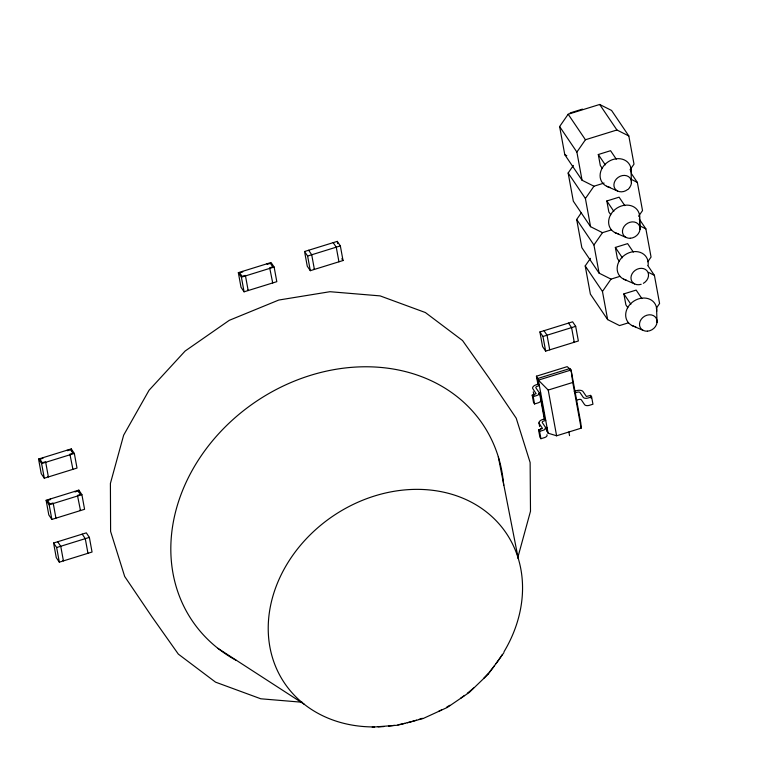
<?xml version="1.0" encoding="UTF-8"?>
<svg xmlns="http://www.w3.org/2000/svg" width="771" height="771" viewBox="0 0 771 771"><rect width="100%" height="100%" fill="white"/><g stroke="black" fill="none" stroke-linecap="round" stroke-linejoin="round"><path stroke-width="1.16" d="M517.717 557.896L530.496 511.24L530.13 462.533L516.223 418.21L489.045 378.021L462.561 340.551L425.37 312.534L380.103 295.891L329.969 291.708L278.765 300.044L229.286 320.322L185.127 351.036L149.073 390.232L123.649 435.181L110.407 483.436L110.6 531.421L124.68 576.467L151.858 616.655L178.342 654.126L215.533 682.142L260.8 698.786L302.184 702.246M604.078 183.074L593.959 186.216L582.057 180.241L564.796 154.72L559.621 126.55L568.169 114.233L599.665 104.471L611.567 110.446L628.828 135.966L634.003 164.136L630.052 169.813M582.057 180.241L576.881 152.07L585.43 139.753L616.925 129.991L628.828 135.966M611.48 229.883L602.479 232.669L590.576 226.693L573.325 201.173L568.15 173.012L573.412 165.428M590.576 226.693L585.411 198.523L593.959 186.216M620.009 276.336L611.008 279.131L599.106 273.156L581.845 247.636L576.679 219.465L581.276 212.835M599.106 273.156L593.94 244.985L602.479 232.669M628.538 322.798L619.537 325.584L607.635 319.608L590.374 294.088L585.208 265.928L590.461 258.343M638.581 216.275L642.522 210.589L637.357 182.419L631.382 173.591M607.635 319.608L602.459 291.448L611.008 279.131M647.765 261.783L651.052 257.051L645.886 228.881L639.246 219.07M656.294 308.246L659.581 303.504L654.406 275.343L647.775 265.523M488.535 673.806L503.926 652.642M628.23 189.232L629.647 187.623M488.371 674.008L469.317 692.416L447.296 707.45L423.192 718.505M570.174 112.923L582.442 109.116M602.218 168.319L600.31 165.486L598.296 154.518L610.565 150.711L616.299 159.192M304.564 251.519L337.284 241.381L340.348 245.901L343.028 260.531L310.308 270.679L307.253 266.159L304.564 251.519L307.619 256.049L310.308 270.679M238.335 272.664L271.064 262.516L274.119 267.036L276.808 281.675L244.079 291.814L241.024 287.294L238.335 272.664L241.4 277.184L244.079 291.814M307.619 256.049L340.348 245.901M241.4 277.184L274.119 267.036M610.748 214.772L608.839 211.948L606.825 200.971L619.094 197.174L624.828 205.645M619.277 261.234L617.369 258.41L615.354 247.433L627.623 243.626L633.357 252.107M38.55 459.053L71.269 448.905L74.334 453.435L77.013 468.064L44.294 478.203L41.239 473.683L38.55 459.053L41.605 463.573L44.294 478.203M41.605 463.573L74.334 453.435M627.806 307.687L625.888 304.863L623.874 293.886L636.152 290.089L641.877 298.56M539.902 331.964L572.622 321.815L575.677 326.335L578.366 340.975L545.646 351.113L542.582 346.593L539.902 331.964L542.957 336.484L545.646 351.113M542.957 336.484L575.677 326.335M46.115 500.283L78.835 490.134L81.899 494.654L84.579 509.294L51.859 519.432L48.804 514.912L46.115 500.283L49.171 504.803L51.859 519.432M49.171 504.803L81.899 494.654M537.936 384.344L536.433 376.19L567.196 366.649L571.08 369.993L580.814 423.038L581.141 428.175L556.604 435.788L548.085 433.177L545.849 427.481M532.192 395.137L533.204 396.641L536.789 395.533A3.816 1.995 -10.4 0 0 539.18 392.67L535.951 387.89A2.178 1.137 -10.4 0 1 537.32 386.252L539.363 385.625L538.341 384.112L535.643 384.97A5.455 2.853 -10.4 0 0 532.694 388.507L536.124 393.692L532.192 395.137L533.532 402.452L534.554 403.956L538.129 402.848A3.816 1.995 -10.4 0 0 540.519 399.985M53.584 543.015L86.313 532.867L89.369 537.387L92.048 552.026L59.328 562.165L56.273 557.645L53.584 543.015L56.649 547.535L59.328 562.165M548.085 433.177L538.351 380.132L548.21 390.059L572.757 382.455L571.08 369.993L538.351 380.132L536.433 376.19M538.659 393.576L540.702 392.94M56.649 547.535L89.369 537.387M574.25 391.35L576.978 390.521A5.455 2.853 -10.4 0 1 582.847 391.321L586.403 396.467L590.596 395.398L591.617 396.901L592.957 404.216L589.381 405.324A3.816 1.995 -10.4 0 1 584.611 404.679L581.382 399.908A2.178 1.137 -10.4 0 0 578.655 399.532L576.612 400.168M575.272 392.853L577.315 392.217A2.178 1.137 -10.4 0 1 580.043 392.593L583.271 397.364A3.816 1.995 -10.4 0 0 588.032 398.009L591.617 396.901M538.563 429.89L539.584 431.394L543.169 430.285A3.816 1.995 -10.4 0 0 545.56 427.423L542.331 422.643A2.178 1.137 -10.4 0 1 543.69 421.005L545.743 420.378L544.721 418.865L542.023 419.723A5.455 2.853 -10.4 0 0 539.074 423.26L542.505 428.445L538.563 429.89L539.912 437.205L540.934 438.709L544.509 437.6A3.816 1.995 -10.4 0 0 546.899 434.738M545.039 428.319L547.082 427.693M422.951 718.582L397.614 725.232L372.22 727.14M606.565 186.235L617.571 191.006M615.094 232.688L626.1 237.468M623.623 279.15L634.62 283.921M632.143 325.603L643.149 330.383M631.401 179.431L637.357 182.419M564.796 154.72L566.781 155.713M639.93 225.893L645.886 228.881M648.459 272.356L654.406 275.343M217.885 648.324L304.16 704.193M599.665 104.471L616.925 129.991M598.296 154.518L605.302 164.878M568.169 114.233L585.43 139.753M559.621 126.55L576.881 152.07M606.825 200.971L613.832 211.331M568.15 173.012L585.411 198.523M615.354 247.433L622.361 257.793M576.679 219.465L593.94 244.985M623.874 293.886L630.88 304.246M585.208 265.928L602.459 291.448M568.535 323.088L571.59 327.608L574.27 342.237L573.932 341.736M543.989 330.692L547.044 335.212L549.733 349.851M333.197 242.643L336.252 247.173L338.941 261.803M341.804 258.728L343.028 260.531M308.651 250.257L311.715 254.777L314.395 269.407L314.057 268.906M266.968 263.788L267.315 264.289L270.38 263.335L272.761 266.853L269.686 267.807L272.712 282.938L272.375 282.437M242.431 271.392L242.769 271.893L239.704 272.847L242.084 276.365L245.149 275.411L245.486 275.912L248.175 290.551L247.828 290.041M67.183 450.177L67.52 450.678L70.585 449.724L72.966 453.242L69.901 454.196L72.927 469.327M74.748 491.406L75.086 491.908L78.16 490.954L80.531 494.471L77.466 495.425L80.492 510.556L80.155 510.055M42.636 457.781L42.983 458.292L39.909 459.237L42.289 462.754L45.354 461.8L45.701 462.311L48.38 476.941L48.043 476.439M82.218 534.139L85.273 538.659L87.961 553.289M50.211 499.01L50.549 499.512L47.474 500.466L49.855 503.983L52.929 503.029L53.266 503.53L55.946 518.17L55.608 517.669M57.68 541.743L60.736 546.263L63.424 560.903L63.077 560.401M498.317 456.856L518.151 558.088M590.596 395.398L591.097 398.135M572.757 382.455L581.141 428.175M570.473 370.774L570.058 368.48L537.329 378.628L538.341 384.112M568.873 431.982L569.547 435.644M548.21 390.059L556.604 435.788M539.893 392.574L544.721 418.865M546.263 427.279L547.073 431.673M539.642 393.673L544.355 419.318M533.281 391.803L533.956 395.456M538.987 422.894L539.661 426.556M533.204 396.641L534.554 403.956M539.584 431.394L540.934 438.709M337.284 241.381L337.698 243.626M71.269 448.905L71.684 451.16M78.835 490.134L79.249 492.39M656.555 307.793L657.027 322.403M639.496 214.878L639.901 227.387M639.978 229.488L639.622 218.588A16.355 13.599 -34.1 0 0 627.035 205.115A16.355 13.599 -34.1 0 0 609.196 218.145A16.355 13.599 -34.1 0 0 618.67 233.883M630.967 168.415L631.449 183.026M610.14 187.43A16.355 13.599 -34.1 0 1 600.667 171.682A16.355 13.599 -34.1 0 1 618.515 158.653A16.355 13.599 -34.1 0 1 631.102 172.126M627.661 189.512A9.252 7.691 -34.1 0 1 614.063 186.534A9.252 7.691 -34.1 0 1 624.577 175.412A9.252 7.691 -34.1 0 1 629.84 187.208M635.728 326.798A16.355 13.599 -34.1 0 1 626.245 311.06A16.355 13.599 -34.1 0 1 644.093 298.03A16.355 13.599 -34.1 0 1 656.68 311.503M626.264 280.133A16.355 13.599 -34.1 0 1 617.918 263.971A16.355 13.599 -34.1 0 1 635.892 251.577A16.355 13.599 -34.1 0 1 648.151 265.041M641.173 284.297A9.252 7.691 -34.1 0 1 631.285 275.69A9.252 7.691 -34.1 0 1 645.481 269.484A9.252 7.691 -34.1 0 1 643.371 283.333M236.34 660.468A175.383 145.767 -34.1 0 1 258.41 399.966A175.383 145.767 -34.1 0 1 503.694 485.441M374.561 726.928A133.826 111.226 -34.1 0 1 273.599 593.815A133.826 111.226 -34.1 0 1 447.161 493.006A133.826 111.226 -34.1 0 1 504.022 651.736M502.162 654.762A133.826 111.226 -34.1 0 1 496.061 663.658M494.606 665.595A133.826 111.226 -34.1 0 1 489.277 672.167M488.486 673.083A133.826 111.226 -34.1 0 1 483.793 678.239M473.625 687.992A133.826 111.226 -34.1 0 1 467.322 693.245M464.527 695.403A133.826 111.226 -34.1 0 1 460.711 698.189M449.83 705.282A133.826 111.226 -34.1 0 1 446.785 707.046M441.629 709.84A133.826 111.226 -34.1 0 1 438.477 711.431M422.315 718.264A133.826 111.226 -34.1 0 1 418.884 719.449M416.581 720.191A133.826 111.226 -34.1 0 1 407.261 722.803M404.92 723.352A133.826 111.226 -34.1 0 1 397.913 724.779M394.415 725.347A133.826 111.226 -34.1 0 1 388.565 726.118M383.871 726.552A133.826 111.226 -34.1 0 1 378.041 726.86M540.336 429.832A5.455 2.853 -10.4 0 1 540.895 428.676M647.409 331.183A9.252 7.691 -34.1 0 0 656.294 318.384A9.252 7.691 -34.1 0 0 641.135 319.406A9.252 7.691 -34.1 0 0 647.409 331.183M630.35 238.268A9.252 7.691 -34.1 0 0 639.236 225.469A9.252 7.691 -34.1 0 0 624.086 226.491A9.252 7.691 -34.1 0 0 630.35 238.268"/></g></svg>
